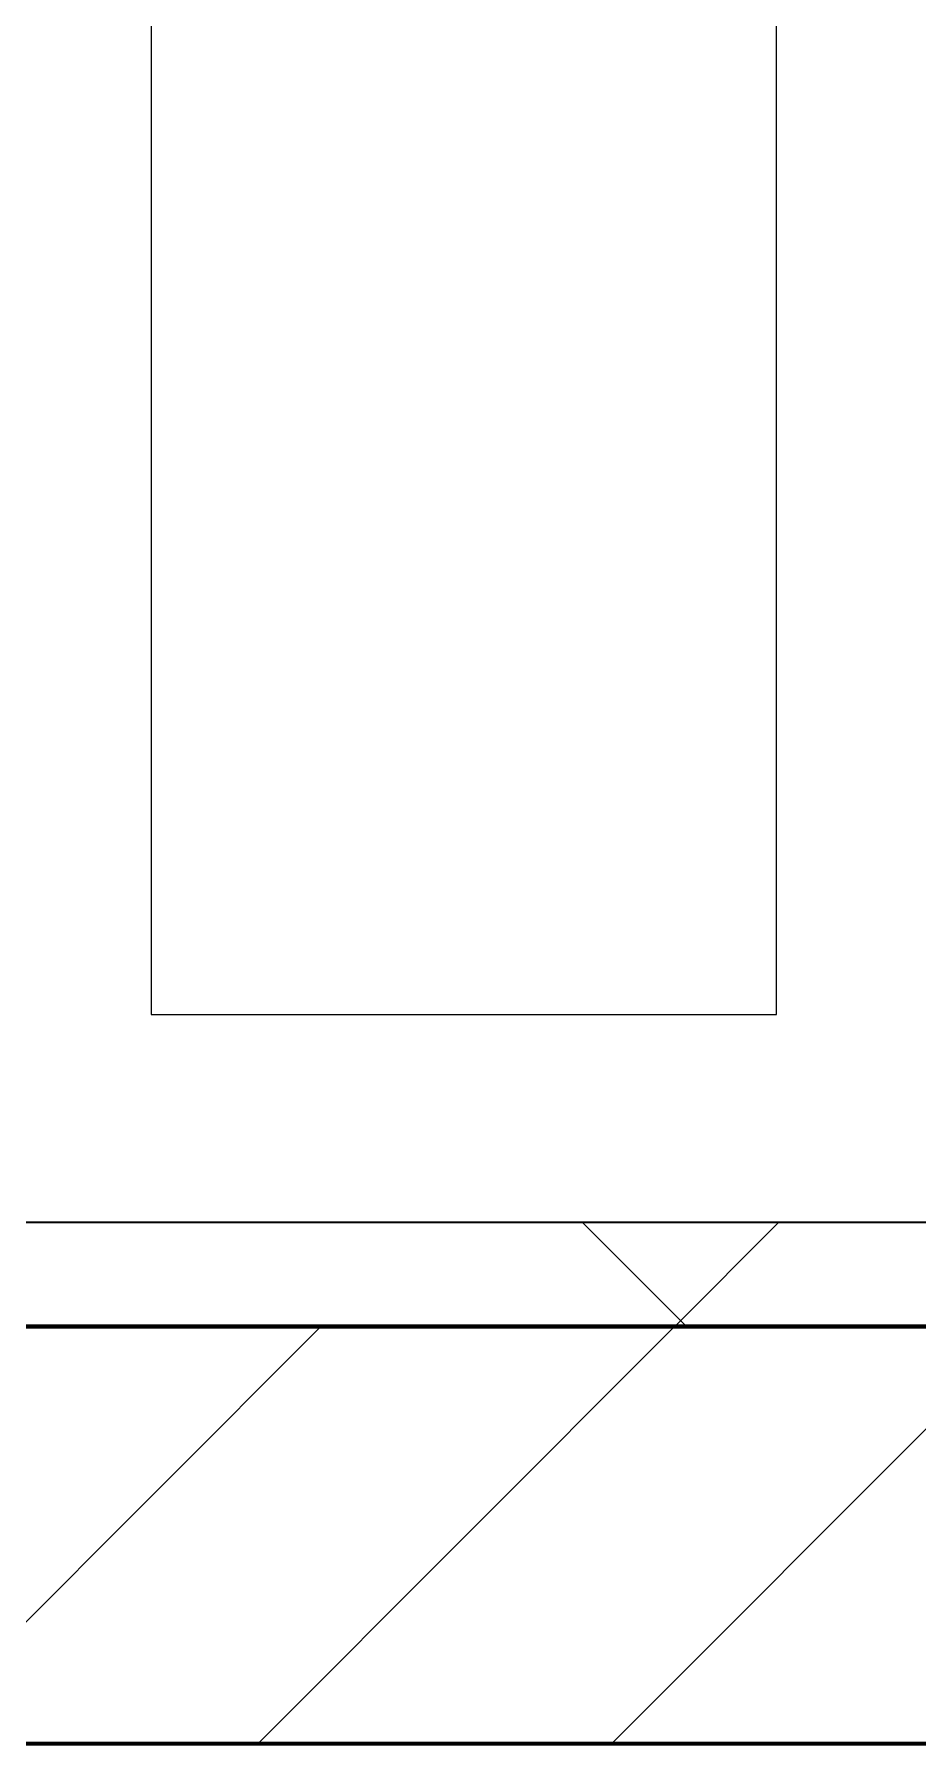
# Model space of a CAD drawing. Header units: millimetres. Extents: x -794334 to -714814, y -17806 to 22403.
# Drawn here: x -748287 to -747863, y -4021 to -3202 of the extents above; entities that cross this region are included whole.
import ezdxf
from ezdxf.xclip import XClip

# ---------------------------------------------------------------- set-up
doc = ezdxf.new("R2010")
doc.units = ezdxf.units.MM
doc.header["$XCLIPFRAME"] = 0
doc.layers.add('000 - WIPEOUT', color=250, linetype='Continuous')
doc.layers.add('A11_ALU.SOLID SHEET', color=2, linetype='Continuous')
for name, color, linetype, lineweight in [('A-GLAZ-CURT', 2, 'Continuous', 9), ('A-WALL', 5, 'Continuous', 35), ('A-WALL-FNSH', 2, 'Continuous', 35), ('A-WALL-PATT', 1, 'Continuous', 35), ('WALL-E', 2, 'Continuous', 35)]:
    doc.layers.add(name, color=color, linetype=linetype, lineweight=lineweight)

# ---------------------------------------------------------------- blocks, each defined once
blk = doc.blocks.new('PPLS-PP19_Custom Tile Pattern - Custom Tile Pattern-V168-4252-01 ENLARGED CONCOURSE LEVEL - REFLECTED CEILING PLAN - SHEET 3')
at = {"layer": 'A-GLAZ-CURT'}
for p, q in [((-300, 0), (300, 0)), ((300, 0), (-300, 0)), ((195.99, 0), (213.31, 0)), ((213.31, 0), (195.99, 0)), ((230.06, 0), (300, 0)), ((-300, -50), (300, -50)), ((300, -50), (-300, -50))]:
    blk.add_line(p, q, dxfattribs=at)
for points, knots in [([(-119.65, 0), (-117.51, 0), (-106.47, 0), (-86.68, 0), (-63.44, 0), (-54.4, 0), (-48.53, 0), (-30.79, 0), (-18.03, 0), (8.61, 0), (15.02, 0), (22.91, 0), (31, 0), (39.04, 0), (51.19, 0), (58.74, 0), (61.34, 0), (61.45, 0)], [-5106.469297, -5106.469297, -5106.469297, -5106.469297, -4994.692869, -4542.524482, -4008.285538, -3689.699207, -3546.54457, -3315.260113, -2864.387349, -2439.246196, -2084.094819, -1956.422387, -1818.904206, -1645.594513, -1443.202566, -1228.752106, -1120.932285, -1120.932285, -1120.932285, -1120.932285]), ([(-115.82, 0), (-114.96, 0), (-110.41, 0), (-96.78, 0), (-71.33, 0), (-42.53, 0), (-12.78, 0), (4.23, 0), (9.64, 0), (10.14, 0), (10.18, 0)], [-5724.064692, -5724.064692, -5724.064692, -5724.064692, -5430.283136, -5103.229623, -4799.173296, -4065.652676, -3589.737505, -3285.047089, -3066.359526, -3044.715262, -3044.715262, -3044.715262, -3044.715262]), ([(31.18, 0), (25.97, 0), (11.99, 0), (-16.92, 0), (-47.42, 0), (-65.77, 0), (-66.37, 0), (-66.38, 0)], [-4496.803627, -4496.803627, -4496.803627, -4496.803627, -4222.080604, -3745.412743, -2981.410125, -2542.574734, -2498.224237, -2498.224237, -2498.224237, -2498.224237]), ([(15.14, 0), (14.99, 0), (9.51, 0), (-2.9, 0), (-20.62, 0), (-32.81, 0), (-44.85, 0), (-51.43, 0), (-51.79, 0)], [-1934.732642, -1934.732642, -1934.732642, -1934.732642, -1925.670641, -1617.263037, -1290.787923, -1039.307308, -819.71621, -644.910881, -644.910881, -644.910881, -644.910881]), ([(9.32, 0), (9.08, 0), (7.65, 0), (2.57, 0), (-12.23, 0), (-25.64, 0), (-38.41, 0), (-47.63, 0), (-51.36, 0)], [-2922.926651, -2922.926651, -2922.926651, -2922.926651, -2882.788014, -2720.818881, -2518.50168, -2125.455881, -1792.521578, -1583.251936, -1583.251936, -1583.251936, -1583.251936]), ([(-36.78, 0), (-32.43, 0), (-19.22, 0), (-1.33, 0), (11.7, 0), (15.1, 0)], [-6191.144455, -6191.144455, -6191.144455, -6191.144455, -5862.463379, -5340.621928, -5159.287046, -5159.287046, -5159.287046, -5159.287046]), ([(30.82, 0), (29.27, 0), (20.14, 0), (3.54, 0), (-16.58, 0), (-34.76, 0), (-36.04, 0)], [-10462.034656, -10462.034656, -10462.034656, -10462.034656, -10363.088938, -9884.23066, -9424.652049, -9182.880979, -9182.880979, -9182.880979, -9182.880979]), ([(15.36, 0), (10.67, 0), (-0.94, 0), (-17.84, 0), (-30.57, 0), (-31.82, 0), (-32, 0)], [-3580.136812, -3580.136812, -3580.136812, -3580.136812, -3333.063701, -2994.501669, -2698.150104, -2614.070998, -2614.070998, -2614.070998, -2614.070998]), ([(-30.52, 0), (-27.11, 0), (-17.83, 0), (5.99, 0), (22.06, 0), (37.44, 0), (45.92, 0), (57.76, 0), (64.47, 0), (72.74, 0), (75.22, 0), (76.03, 0), (76.21, 0)], [-2323.618664, -2323.618664, -2323.618664, -2323.618664, -2142.497158, -1716.209403, -1206.526904, -1089.329421, -901.315459, -753.071572, -495.328968, -421.953223, -334.951786, -290.452333, -290.452333, -290.452333, -290.452333]), ([(8.33, 0), (8.19, 0), (7.18, 0), (0.32, 0), (-13.89, 0), (-24.92, 0), (-29.03, 0)], [-3574.286521, -3574.286521, -3574.286521, -3574.286521, -3526.962355, -3285.499107, -2903.012179, -2680.714891, -2680.714891, -2680.714891, -2680.714891]), ([(-28.57, 0), (-26.93, 0), (-20.29, 0), (-11.45, 0), (2.08, 0), (10.8, 0), (14.92, 0), (15.36, 0)], [-5361.429781, -5361.429781, -5361.429781, -5361.429781, -5261.36855, -5050.479954, -4785.90057, -4596.498881, -4573.96739, -4573.96739, -4573.96739, -4573.96739]), ([(-22.56, 0), (-20.27, 0), (-17.03, 0), (-11.36, 0), (-7.66, 0), (-6.6, 0), (-6.44, 0)], [-56468.192263, -56468.192263, -56468.192263, -56468.192263, -56344.022017, -56303.229861, -56166.290093, -56124.392176, -56124.392176, -56124.392176, -56124.392176]), ([(-15.19, 0), (-13.07, 0), (-0.75, 0), (12.03, 0), (15.36, 0)], [-461.142613, -461.142613, -461.142613, -461.142613, -429.606584, -418.634721, -418.634721, -418.634721, -418.634721]), ([(-6.54, 0), (-6.73, 0), (-7.2, 0), (-7.6, 0), (-7.79, 0)], [-56009.792147, -56009.792147, -56009.792147, -56009.792147, -55949.290093, -55895.192118, -55895.192118, -55895.192118, -55895.192118]), ([(-2.63, 0), (-2.47, 0), (-1.22, 0), (4.92, 0), (15.97, 0), (22.54, 0), (24.49, 0)], [-226.825321, -226.825321, -226.825321, -226.825321, -220.269177, -206.416616, -198.214427, -187.717507, -187.717507, -187.717507, -187.717507]), ([(15.34, 0), (8.22, 0), (2.65, 0), (-1.67, 0), (-2.25, 0)], [-281.206282, -281.206282, -281.206282, -281.206282, -246.234814, -234.646884, -234.646884, -234.646884, -234.646884]), ([(15.36, 0), (26.26, 0), (46.84, 0), (70.68, 0), (81.72, 0), (83.38, 0)], [-5154.598885, -5154.598885, -5154.598885, -5154.598885, -4573.028122, -4094.177415, -3882.091644, -3882.091644, -3882.091644, -3882.091644]), ([(76.63, 0), (74.8, 0), (67.65, 0), (53.52, 0), (37, 0), (24.32, 0), (18.24, 0), (15.37, 0)], [-3095.572228, -3095.572228, -3095.572228, -3095.572228, -2950.589685, -2634.532728, -2313.748533, -2106.613311, -1939.10806, -1939.10806, -1939.10806, -1939.10806]), ([(15.48, 0), (24.06, 0), (46, 0), (69.4, 0), (83.24, 0)], [-418.500335, -418.500335, -418.500335, -418.500335, -390.253598, -347.937397, -347.937397, -347.937397, -347.937397]), ([(70.61, 0), (66.16, 0), (55.8, 0), (39.61, 0), (28.47, 0), (18.99, 0), (15.48, 0)], [-4647.237329, -4647.237329, -4647.237329, -4647.237329, -4326.416877, -4098.545751, -3766.694881, -3582.245441, -3582.245441, -3582.245441, -3582.245441]), ([(103.09, 0), (101.08, 0), (86.31, 0), (63.34, 0), (35.84, 0), (22.04, 0), (16.45, 0), (15.57, 0)], [-375.435014, -375.435014, -375.435014, -375.435014, -369.147452, -330.153101, -307.516438, -285.83788, -281.576261, -281.576261, -281.576261, -281.576261]), ([(15.75, 0), (18.13, 0), (21.69, 0), (24.62, 0), (24.72, 0), (24.72, 0)], [-4567.143888, -4567.143888, -4567.143888, -4567.143888, -4445.288762, -4384.376941, -4376.041937, -4376.041937, -4376.041937, -4376.041937]), ([(24.69, 0), (24.54, 0), (20.99, 0), (18.24, 0), (16.11, 0), (16.02, 0)], [-4368.572414, -4368.572414, -4368.572414, -4368.572414, -4306.476363, -4080.000647, -4070.715204, -4070.715204, -4070.715204, -4070.715204]), ([(18.16, 0), (19.15, 0), (24.25, 0), (25.66, 0), (26.12, 0)], [-5700.113719, -5700.113719, -5700.113719, -5700.113719, -5554.232259, -5302.431367, -5302.431367, -5302.431367, -5302.431367]), ([(114.39, 0), (114.2, 0), (112.08, 0), (105.42, 0), (92.38, 0), (85.59, 0), (74.4, 0), (62.26, 0), (51.85, 0), (43.81, 0), (29.53, 0), (20.67, 0), (18.85, 0), (18.16, 0)], [-8148.58938, -8148.58938, -8148.58938, -8148.58938, -8105.191388, -7723.759874, -7531.75727, -7135.649961, -6924.452779, -6738.82075, -6548.303034, -6314.283804, -6135.05769, -5972.647715, -5832.674503, -5832.674503, -5832.674503, -5832.674503]), ([(27.44, 0), (27.9, 0), (29.54, 0), (38.07, 0), (53.39, 0), (71.67, 0), (79.98, 0), (82.01, 0), (82.36, 0)], [-5037.309798, -5037.309798, -5037.309798, -5037.309798, -4887.603822, -4705.298446, -4353.683244, -3960.84581, -3759.045785, -3711.701957, -3711.701957, -3711.701957, -3711.701957]), ([(27.89, 0), (29.09, 0), (33.4, 0), (48.37, 0), (65.35, 0), (77.41, 0), (82.22, 0)], [-147.777612, -147.777612, -147.777612, -147.777612, -135.792042, -118.513713, -97.899267, -83.87378, -83.87378, -83.87378, -83.87378]), ([(53.18, 0), (53.06, 0), (52.22, 0), (44.99, 0), (36.46, 0), (30.82, 0)], [-622.740158, -622.740158, -622.740158, -622.740158, -566.066452, -360.610861, 0, 0, 0, 0]), ([(136.44, 0), (121.66, 0), (86.93, 0), (51.16, 0), (31.18, 0)], [-106.750556, -106.750556, -106.750556, -106.750556, -59.610984, 0, 0, 0, 0]), ([(82.45, 0), (78.02, 0), (68.94, 0), (57.82, 0), (46.51, 0), (41.18, 0), (36.02, 0), (35.54, 0), (35.54, 0)], [-373.637621, -373.637621, -373.637621, -373.637621, -357.622665, -341.267687, -334.000314, -326.15566, -319.318397, -317.489778, -317.489778, -317.489778, -317.489778]), ([(36.29, 0), (37.77, 0), (48.82, 0), (64.79, 0), (95.91, 0), (124.45, 0), (132.42, 0), (134.6, 0)], [-314.598523, -314.598523, -314.598523, -314.598523, -305.899624, -287.17622, -249.500363, -194.761443, -152.241002, -152.241002, -152.241002, -152.241002]), ([(61.47, 0), (61.47, 0), (61.21, 0), (54.61, 0), (53.71, 0), (53.56, 0)], [-1113.311073, -1113.311073, -1113.311073, -1113.311073, -1096.402191, -891.204116, -747.28819, -747.28819, -747.28819, -747.28819]), ([(76.22, 0), (75.58, 0), (73.64, 0), (71.05, 0), (70.61, 0)], [-193.634889, -193.634889, -193.634889, -193.634889, -31.537676, 0, 0, 0, 0]), ([(168.37, 0), (167.68, 0), (162.47, 0), (147.02, 0), (113.42, 0), (90.78, 0), (83.24, 0)], [-543.375029, -543.375029, -543.375029, -543.375029, -530.793311, -458.593899, -401.860199, -374.587963, -374.587963, -374.587963, -374.587963]), ([(83.24, 0), (89.78, 0), (104.4, 0), (116.36, 0), (128.63, 0), (128.95, 0)], [-82.876545, -82.876545, -82.876545, -82.876545, -63.759246, -39.050993, -35.895543, -35.895543, -35.895543, -35.895543]), ([(83.4, 0), (85.29, 0), (86.67, 0), (92.51, 0), (94.33, 0)], [-3659.508692, -3659.508692, -3659.508692, -3659.508692, -3336.541051, -2783.776468, -2783.776468, -2783.776468, -2783.776468]), ([(83.74, 0), (84.1, 0), (102.43, 0), (120.63, 0), (138.28, 0), (138.53, 0)], [-347.429871, -347.429871, -347.429871, -347.429871, -346.313304, -291.370682, -290.5735, -290.5735, -290.5735, -290.5735]), ([(94.4, 0), (94.4, 0), (94.64, 0), (99.11, 0), (108.97, 0), (120.79, 0), (139.94, 0), (163.31, 0), (185.23, 0), (193.62, 0), (194.69, 0), (194.79, 0)], [-2348.345796, -2348.345796, -2348.345796, -2348.345796, -2310.419338, -2233.599744, -2052.234781, -1843.028543, -1530.39897, -1095.004608, -529.74427, -295.064701, -265.121568, -265.121568, -265.121568, -265.121568]), ([(129.02, 0), (129.02, 0), (124.41, 0), (122.35, 0), (114.96, 0), (108.04, 0), (103.09, 0)], [-35.386604, -35.386604, -35.386604, -35.386604, -31.430235, -22.807238, -15.488593, 0, 0, 0, 0]), ([(157.9, 0), (156.77, 0), (151.67, 0), (143.29, 0), (134.04, 0), (126.24, 0), (118.6, 0), (114.23, 0), (111.98, 0), (105.66, 0), (105.23, 0), (105.23, 0)], [-10292.955006, -10292.955006, -10292.955006, -10292.955006, -10098.273015, -9847.788484, -9677.714971, -9567.007022, -9453.21225, -9220.200448, -9012.77275, -8966.157302, -8929.495943, -8929.495943, -8929.495943, -8929.495943]), ([(105.26, 0), (105.52, 0), (111.01, 0), (112.65, 0), (113.59, 0)], [-8920.561005, -8920.561005, -8920.561005, -8920.561005, -8814.835624, -8577.462505, -8577.462505, -8577.462505, -8577.462505]), ([(128.58, 0), (128.8, 0), (130.16, 0), (139.26, 0), (152.67, 0), (161.24, 0), (162.19, 0), (162.75, 0)], [-633.326174, -633.326174, -633.326174, -633.326174, -627.736123, -618.981161, -602.094757, -592.980799, -581.414464, -581.414464, -581.414464, -581.414464]), ([(137.1, 0), (136, 0), (133.64, 0), (129.87, 0), (129.11, 0)], [-670.405967, -670.405967, -670.405967, -670.405967, -651.020627, -640.742133, -640.742133, -640.742133, -640.742133]), ([(193.8, 0), (193.33, 0), (190.11, 0), (183.13, 0), (171, 0), (161.95, 0), (161.28, 0), (158.35, 0), (157.85, 0), (157.77, 0)], [-11665.349007, -11665.349007, -11665.349007, -11665.349007, -11565.880756, -11105.624034, -10839.086983, -10768.332124, -10666.779182, -10580.760289, -10550.278881, -10550.278881, -10550.278881, -10550.278881]), ([(300, 0), (286.53, 0), (254.22, 0), (207.11, 0), (177.41, 0), (159.34, 0), (158.33, 0), (158.3, 0)], [-285.253232, -285.253232, -285.253232, -285.253232, -244.693688, -187.987675, -143.776725, -129.632772, -123.352749, -123.352749, -123.352749, -123.352749]), ([(159.07, 0), (159.13, 0), (160.84, 0), (165.21, 0), (174.15, 0), (185.98, 0), (208.82, 0), (219.42, 0), (230.06, 0)], [-115.643202, -115.643202, -115.643202, -115.643202, -114.681583, -87.660824, -65.295536, -41.623857, -24.459831, 0, 0, 0, 0]), ([(162.75, 0), (165.4, 0), (170.91, 0), (172.61, 0), (172.61, 0)], [-111.264224, -111.264224, -111.264224, -111.264224, -56.742688, -19.085662, -19.085662, -19.085662, -19.085662]), ([(247.1, 0), (246.76, 0), (245.04, 0), (238.34, 0), (226.56, 0), (221.1, 0), (200.27, 0), (182.99, 0), (174.27, 0), (169.67, 0), (168.99, 0)], [-9649.085549, -9649.085549, -9649.085549, -9649.085549, -9581.591397, -9406.094246, -9221.510254, -9016.44624, -8717.832359, -8253.978395, -8152.463617, -8069.855175, -8069.855175, -8069.855175, -8069.855175]), ([(215.22, 0), (214.62, 0), (210.55, 0), (203.98, 0), (187.54, 0), (175.3, 0), (169.49, 0)], [-203.825446, -203.825446, -203.825446, -203.825446, -198.527383, -184.406837, -162.427601, -142.916156, -142.916156, -142.916156, -142.916156]), ([(171.51, 0), (176.48, 0), (193.23, 0), (201.73, 0), (208.81, 0), (213.9, 0), (241.96, 0), (266.73, 0), (281.71, 0), (291.71, 0), (296.52, 0), (297.86, 0), (298.09, 0)], [-7971.819559, -7971.819559, -7971.819559, -7971.819559, -7784.112253, -7606.717214, -7289.299508, -7042.621073, -6582.165592, -6068.460911, -5766.029927, -5566.724884, -5280.360606, -5199.253518, -5199.253518, -5199.253518, -5199.253518]), ([(172.07, 0), (177.66, 0), (187.87, 0), (201.08, 0), (207.47, 0), (213.96, 0), (215.11, 0)], [-255.364076, -255.364076, -255.364076, -255.364076, -237.955587, -223.92608, -215.862851, -208.75215, -208.75215, -208.75215, -208.75215]), ([(300, 0), (288.22, 0), (262, 0), (230.43, 0), (219.94, 0), (219.02, 0)], [-12528.858583, -12528.858583, -12528.858583, -12528.858583, -11905.454923, -11162.864862, -10856.732305, -10856.732305, -10856.732305, -10856.732305]), ([(219.9, 0), (220.86, 0), (227.84, 0), (242.06, 0), (246.54, 0), (246.96, 0)], [-10670.940496, -10670.940496, -10670.940496, -10670.940496, -10511.382485, -9925.173265, -9834.877357, -9834.877357, -9834.877357, -9834.877357]), ([(284.76, 0), (284.76, 0), (284.98, 0), (285.68, 0), (286.08, 0)], [-4110.630118, -4110.630118, -4110.630118, -4110.630118, -4053.389046, -4011.010929, -4011.010929, -4011.010929, -4011.010929]), ([(286.59, 0), (286.97, 0), (288.66, 0), (293.59, 0), (297.76, 0), (300, 0)], [-3994.048065, -3994.048065, -3994.048065, -3994.048065, -3959.664717, -3862.421465, -3746.95702, -3746.95702, -3746.95702, -3746.95702]), ([(297.38, 0), (295.84, 0), (292.47, 0), (287.79, 0), (287.13, 0)], [-4803.172655, -4803.172655, -4803.172655, -4803.172655, -4358.271401, -4275.064837, -4275.064837, -4275.064837, -4275.064837])]:
    blk.add_open_spline(points, degree=3, knots=knots, dxfattribs=at)
for points in [[(15.34, 0), (12.91, 0), (10.67, 0), (9.63, 0)], [(24.49, 0), (25.23, 0), (25.72, 0), (26.04, 0)], [(80.35, 0), (79.57, 0), (78.27, 0), (76.63, 0)], [(83.31, 0), (82.78, 0), (82.17, 0), (81.72, 0)], [(168.74, 0), (168.74, 0), (169.81, 0), (171.51, 0)], [(195.11, 0), (194.91, 0), (194.44, 0), (193.8, 0)], [(286.77, 0), (285.87, 0), (285.15, 0), (284.87, 0)]]:
    blk.add_open_spline(points, degree=3, dxfattribs=at)
blk = doc.blocks.new('PPLS-PP19_Custom Tile Pattern - Custom Tile Pattern-V169-4252-01 ENLARGED CONCOURSE LEVEL - REFLECTED CEILING PLAN - SHEET 3')
at = {"layer": 'A-GLAZ-CURT'}
for p, q in [((-300, 0), (300, 0)), ((300, 0), (-300, 0)), ((-293.07, 0), (-275.75, 0)), ((-275.75, 0), (-293.07, 0)), ((-222.32, 0), (-205, 0)), ((-205, 0), (-222.32, 0)), ((-300, -50), (300, -50)), ((300, -50), (-300, -50))]:
    blk.add_line(p, q, dxfattribs=at)
at = {"layer": 'A-GLAZ-CURT', "flags": 128}
for points in [[(-300, 0), (-291.56, 0), (-283.3, 0), (-275.2, 0), (-267.26, 0), (-259.45, 0), (-251.77, 0), (-244.2, 0), (-236.74, 0), (-229.36, 0), (-222.06, 0), (-214.83, 0), (-207.71, 0), (-200.76, 0), (-194.02, 0), (-187.54, 0), (-181.38, 0)], [(-179.49, 0), (-184.81, 0), (-190.44, 0), (-196.37, 0), (-202.58, 0), (-209.04, 0), (-215.73, 0), (-222.63, 0), (-229.72, 0), (-236.97, 0), (-244.39, 0), (-251.96, 0), (-259.67, 0), (-267.51, 0), (-275.48, 0), (-283.55, 0), (-291.73, 0), (-300, 0)]]:
    blk.add_lwpolyline(points, dxfattribs=at)
at = {"layer": 'A-GLAZ-CURT'}
for points, knots in [([(-300, 0), (-284.65, 0), (-236.57, 0), (-174.61, 0), (-130.18, 0), (-114.36, 0), (-109.57, 0)], [-5323.127839, -5323.127839, -5323.127839, -5323.127839, -4502.809032, -2700.551212, -1002.059161, -481.2485, -481.2485, -481.2485, -481.2485]), ([(-110.38, 0), (-117.97, 0), (-147.79, 0), (-202.69, 0), (-262.56, 0), (-294.48, 0), (-300, 0)], [-17895.283523, -17895.283523, -17895.283523, -17895.283523, -17136.203329, -15131.813646, -13729.592194, -13439.944408, -13439.944408, -13439.944408, -13439.944408]), ([(-137.88, 0), (-140.56, 0), (-147.66, 0), (-147.69, 0), (-158.72, 0), (-174.02, 0), (-185.59, 0), (-209.77, 0), (-232.01, 0), (-255.22, 0), (-262.59, 0), (-264.9, 0), (-265.4, 0)], [-3187.727384, -3187.727384, -3187.727384, -3187.727384, -2919.378265, -2477.344047, -2237.412286, -2029.680487, -1755.085331, -1400.429864, -858.079193, -543.655514, -208.940337, 0, 0, 0, 0]), ([(-258.6, 0), (-257.91, 0), (-254.26, 0), (-241.25, 0), (-225.99, 0), (-213.1, 0), (-200.2, 0), (-189.01, 0), (-180.81, 0), (-177.81, 0)], [-5722.54675, -5722.54675, -5722.54675, -5722.54675, -5657.471696, -5413.335975, -5017.494783, -4832.723979, -4666.091899, -4349.945572, -4186.292589, -4186.292589, -4186.292589, -4186.292589]), ([(-133.82, 0), (-135.51, 0), (-137.8, 0), (-149.31, 0), (-162.01, 0), (-177.91, 0), (-199.46, 0), (-216.65, 0), (-231.26, 0), (-233.46, 0), (-234, 0)], [-2731.647847, -2731.647847, -2731.647847, -2731.647847, -2418.507304, -2308.929706, -2113.765672, -1763.376603, -1422.553702, -978.033455, -846.069444, -682.911962, -682.911962, -682.911962, -682.911962]), ([(-233.49, 0), (-233.44, 0), (-232.38, 0), (-230.74, 0), (-225.3, 0), (-223.63, 0)], [-455.274641, -455.274641, -455.274641, -455.274641, -440.605512, -119.536984, 0, 0, 0, 0]), ([(-223.63, 0), (-219.39, 0), (-206.17, 0), (-188.58, 0), (-169.02, 0), (-152.12, 0), (-136.84, 0), (-127.33, 0), (-124.19, 0), (-123.43, 0), (-123.28, 0)], [-5463.295695, -5463.295695, -5463.295695, -5463.295695, -5161.076232, -4739.070012, -4465.409639, -4149.119819, -3839.893365, -3647.167523, -3488.92562, -3439.852845, -3439.852845, -3439.852845, -3439.852845])]:
    blk.add_open_spline(points, degree=3, knots=knots, dxfattribs=at)
blk = doc.blocks.new('*U1029')
at = {"layer": 'A-GLAZ-CURT'}
for name, p in [('PPLS-PP19_Custom Tile Pattern - Custom Tile Pattern-V168-4252-01 ENLARGED CONCOURSE LEVEL - REFLECTED CEILING PLAN - SHEET 3', (30602.37, -7350)), ('PPLS-PP19_Custom Tile Pattern - Custom Tile Pattern-V169-4252-01 ENLARGED CONCOURSE LEVEL - REFLECTED CEILING PLAN - SHEET 3', (31202.37, -7350))]:
    blk.add_blockref(name, p, dxfattribs=at)
blk = doc.blocks.new('*U1240')
at = {"color": 3}
blk.add_wipeout([(-437.5, -15850), (437.5, -15850), (437.5, -16150), (-437.5, -16150)], dxfattribs=at).dxf.layer = '000 - WIPEOUT'
at = {"layer": 'A11_ALU.SOLID SHEET', "color": 0, "linetype": 'ByBlock'}
blk.add_lwpolyline([(-437.5, -16150), (437.5, -16150), (437.5, -15850), (-437.5, -15850)], close=True, dxfattribs=at)
blk = doc.blocks.new('*U1630')
blk.add_lwpolyline([(22690, -750), (19166.45, -750), (19116.45, -700), (18966.44, -550), (-101025.39, -550), (-101025.39, -6704.96), (-96300, -6704.96), (-96300, -7350), (-94497.63, -7350), (17250, -7350), (17250, -6849.96), (18300, -6849.96), (22690, -6849.96)], close=True)
at = {"layer": 'A11_ALU.SOLID SHEET', "color": 0, "linetype": 'ByBlock', "rotation": 90}
blk.add_blockref('*U1240', (-19400, -6813), dxfattribs=at)

msp = doc.modelspace()

# ---------------------------------------------------------------- block references
at = {"layer": 'A11_ALU.SOLID SHEET'}
ref = msp.add_blockref('*U1630', (-744681.24, 3579.02), dxfattribs=at)
XClip(ref).set_block_clipping_path([(-45802.4668593339, -9620.0029952967), (23702.8690583039, 10334.9999958097)])

# ---------------------------------------------------------------- next in the draw order: hatches: boundary and pattern name
at = {"layer": 'A-WALL-PATT', "lineweight": 9}
h = msp.add_hatch(dxfattribs=at)
h.set_pattern_fill('FP_5', color=256, style=0, pattern_type=2)
h.set_pattern_definition([(45, (0, 0), (-212.13203, 212.13203), []), (135, (0, 0), (-212.13203, -212.13203), [])])
h.paths.add_polyline_path([(-727630.24, -3820.98), (-727382.37, -3820.98), (-727382.37, -3770.98), (-790483.7, -3770.98), (-790483.7, -3820.98), (-727766, -3820.98)])
h = msp.add_hatch(dxfattribs=at)
h.set_pattern_fill('FP_2', color=256, style=0, pattern_type=2)
h.set_pattern_definition([(45, (0, 0), (-84.852814, 84.852814), [])])
h.paths.add_polyline_path([(-727382.37, -4020.98), (-727382.37, -3820.98), (-790483.7, -3820.98), (-790483.7, -4020.98), (-727494.49, -4020.98)])

# ---------------------------------------------------------------- next in the draw order: linework, layer by layer
at = {"layer": 'A-WALL', "color": 7, "lineweight": 70}
for p, q in [((-749180, -3820.98), (-747980, -3820.98)), ((-747980, -3820.98), (-749180, -3820.98)), ((-747980, -3820.98), (-746780, -3820.98)), ((-746780, -3820.98), (-747980, -3820.98)), ((-747980, -4020.98), (-749180, -4020.98)), ((-746780, -4020.98), (-747980, -4020.98))]:
    msp.add_line(p, q, dxfattribs=at)
at = {"layer": 'A-WALL-FNSH', "color": 250}
for p, q in [((-749180, -3770.98), (-747980, -3770.98)), ((-747980, -3770.98), (-746780, -3770.98))]:
    msp.add_line(p, q, dxfattribs=at)
at = {"layer": 'WALL-E'}
for p, q in [((-727382.37, -4020.98), (-790483.7, -4020.98)), ((-790483.7, -4020.98), (-727382.37, -4020.98))]:
    msp.add_line(p, q, dxfattribs=at)

# ---------------------------------------------------------------- next in the draw order: block references
msp.add_blockref('*U1029', (-778882.37, 3579.02))

doc.saveas('drawing.dxf')
